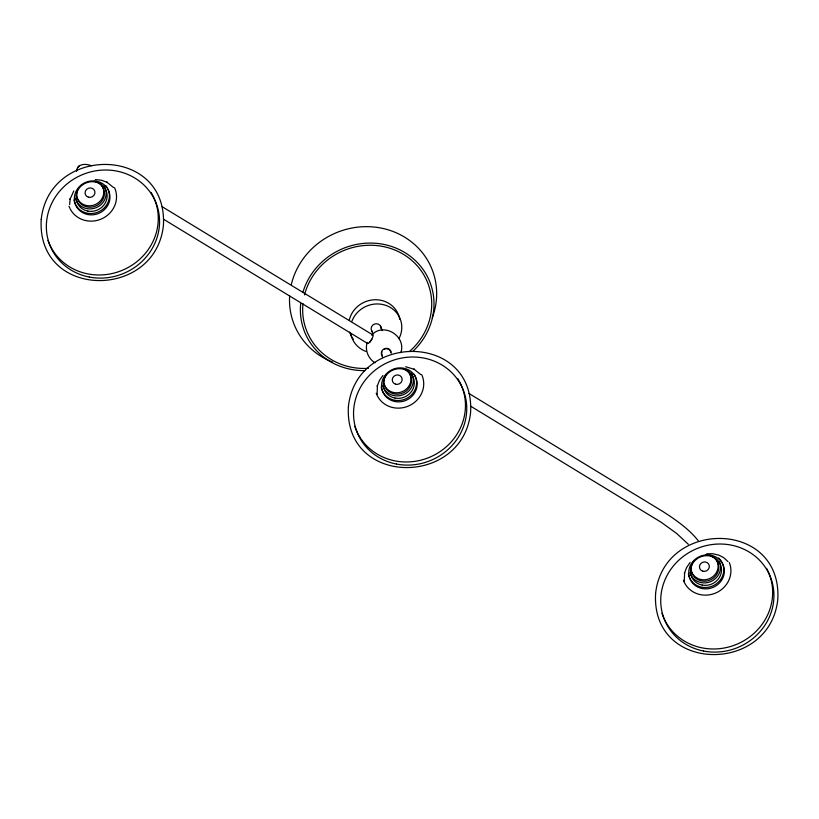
<?xml version="1.0" encoding="UTF-8"?>
<svg xmlns="http://www.w3.org/2000/svg" width="819" height="819" viewBox="0 0 819 819"><rect width="100%" height="100%" fill="white"/><g stroke="black" fill="none" stroke-linecap="round" stroke-linejoin="round"><path stroke-width="1.23" d="M69.625 204.474L70.229 198.607L70.035 199.293L73.792 190.909M76.546 171.294C76.689 163.81 85.975 163.206 91.216 165.786M367.147 342.465C364.783 350.092 368.222 358.671 375.01 362.817M400.798 352.682C406.552 336.65 384.705 322.379 372.328 334.306M162.162 206.695L372.758 334.899L372.993 336.527L371.58 339.721L369.41 342.618L367.69 343.509L163.698 219.328M369.738 342.199L371.867 339.138M382.923 375.46L379.371 380.569L377.221 386.292L377.416 385.616L377.098 394.4M690.11 562.458L686.568 567.567L684.418 573.29L684.602 572.614L684.285 581.398M77.549 167.67L79.187 165.888M372.932 335.125L371.765 335.227M706.582 553.798L712.868 553.726L718.898 555.159L723.658 557.626L727.999 561.599M95.352 179.576L101.556 180.262L107.32 182.402L106.736 182.074L113.616 187.602M405.671 366.728L414.506 369.41L413.923 369.072L420.802 374.6M469 393.489L662.141 511.056C675.235 519.43 688.441 528.45 698.228 540.694M470.464 406.07L661.066 522.184L676.658 533.466L688.329 544.287M367.69 343.509L367.424 342.741L367.956 343.489M380.569 326.228L382.391 330.651M371.631 330.712L372.993 334.029M382.719 357.606L381.767 355.292A5.006 4.689 -22.4 0 1 385.319 348.444A5.006 4.689 -22.4 0 1 391.175 353.204M719.266 561.609A15.694 14.691 -22.4 0 1 710.196 581.818A15.694 14.691 -22.4 0 1 690.028 572.829M766.574 568.366A57.115 53.501 -22.4 0 1 737.264 644.062A57.115 53.501 -22.4 0 1 661.977 613.288M716.267 559.5A13.892 13.022 -22.4 0 1 709.019 578.838A13.892 13.022 -22.4 0 1 690.786 569.277M710.482 555.804A13.892 13.022 -22.4 0 1 717.229 573.546A13.892 13.022 -22.4 0 1 697.921 579.668A13.892 13.022 -22.4 0 1 693.611 561.158M705.456 554.934A13.892 13.022 -22.4 0 1 707.176 555.016M718.621 557.995A17.967 16.83 -22.4 0 1 714.014 585.329A17.967 16.83 -22.4 0 1 688.39 573.904M729.33 562.612A24.601 23.034 -22.4 0 1 714.721 593.417A24.601 23.034 -22.4 0 1 683.415 580.231M421.754 374.723A24.601 23.034 -22.4 0 1 408.005 406.224A24.601 23.034 -22.4 0 1 376.218 393.233M414.148 374.252A17.967 16.83 -22.4 0 1 404.77 399.262A17.967 16.83 -22.4 0 1 381.193 386.896M411.199 372.983A15.694 14.691 -22.4 0 1 403.91 394.441A15.694 14.691 -22.4 0 1 382.842 385.821M403.296 368.796A13.892 13.022 -22.4 0 1 410.032 386.537A13.892 13.022 -22.4 0 1 390.735 392.67A13.892 13.022 -22.4 0 1 386.425 374.16M409.858 373.935A13.892 13.022 -22.4 0 1 401.822 391.84A13.892 13.022 -22.4 0 1 383.968 383.876M408.118 371.171A13.892 13.022 -22.4 0 1 409.08 372.491M457.678 378.47A57.115 53.501 -22.4 0 1 431.705 456.326A57.115 53.501 -22.4 0 1 354.781 426.289M382.166 355.159A4.586 4.29 -22.4 0 1 381.971 351.863M384.295 349.293A4.586 4.29 -22.4 0 1 385.421 348.894M386.609 348.781A4.586 4.29 -22.4 0 1 390.724 352.119M372.338 331.715A5.006 4.689 -22.4 0 1 374.559 324.037A5.006 4.689 -22.4 0 1 381.04 328.614M94.482 181.306A13.892 13.022 -22.4 0 1 103.726 197.471A13.892 13.022 -22.4 0 1 86.159 206.705A13.892 13.022 -22.4 0 1 77.651 190.162M151.075 192.414A57.115 53.501 -22.4 0 1 124.519 269.328A57.115 53.501 -22.4 0 1 47.952 240.346M101.894 185.493A13.892 13.022 -22.4 0 1 95.444 204.494A13.892 13.022 -22.4 0 1 76.771 196.867M99.785 182.975A13.892 13.022 -22.4 0 1 100.921 184.173M107.975 189.107A17.967 16.83 -22.4 0 1 96.519 212.633A17.967 16.83 -22.4 0 1 74.007 199.897M105.712 185.534A17.967 16.83 -22.4 0 1 106.961 187.254M104.003 185.985A15.694 14.691 -22.4 0 1 96.724 207.432A15.694 14.691 -22.4 0 1 75.645 198.822M114.558 187.725A24.601 23.034 -22.4 0 1 102.232 218.601A24.601 23.034 -22.4 0 1 70.178 208.886M69.758 208.016A24.601 23.034 -22.4 0 1 69.031 206.234M349.314 319.953A25.932 24.283 -22.4 0 1 375.266 299.744A25.932 24.283 -22.4 0 1 399.764 319.41M353.378 339.332A25.932 24.283 -22.4 0 1 349.672 332.125M304.525 294.912A65.121 60.995 -22.4 0 1 400.726 252.795A65.121 60.995 -22.4 0 1 409.705 351.279M368.427 368.335A65.121 60.995 -22.4 0 1 302.969 303.685M291.329 284.521A74.253 69.543 -22.4 0 1 383.855 228.665A74.253 69.543 -22.4 0 1 432.237 317.854M332.586 362.111A74.253 69.543 -22.4 0 1 289.65 295.802M351.955 321.15A25.932 24.283 -22.4 0 1 386.384 305.559A25.932 24.283 -22.4 0 1 398.955 338.656M365.817 351.382A25.932 24.283 -22.4 0 1 350.706 333.333M302.928 292.25A67.414 63.145 -22.4 0 1 401.904 250.89A67.414 63.145 -22.4 0 1 412.981 351.238M364.875 370.628A67.414 63.145 -22.4 0 1 300.696 303.573M41.216 219.482C36.527 299.447 155.385 300.297 163.401 225.512C168.09 145.547 49.232 144.707 41.216 219.482M348.413 406.49C343.714 486.455 462.581 487.295 470.587 412.51C475.286 332.545 356.419 331.705 348.413 406.49M655.599 593.488C650.91 673.453 769.768 674.293 777.784 599.518C782.473 519.553 663.615 518.703 655.599 593.488M702.231 588.544A17.967 16.83 -22.4 0 0 723.658 566.441A17.967 16.83 -22.4 0 0 693.724 560.646A17.967 16.83 -22.4 0 0 702.231 588.544M703.644 651.044A57.115 53.501 -22.4 0 0 771.744 580.773A57.115 53.501 -22.4 0 0 676.607 562.356A57.115 53.501 -22.4 0 0 703.644 651.044M702.221 585.083A15.694 14.691 -22.4 0 0 720.925 565.775A15.694 14.691 -22.4 0 0 694.799 560.718A15.694 14.691 -22.4 0 0 702.221 585.083M702.743 571.201A5.006 4.689 -22.4 0 0 709.264 565.581A5.006 4.689 -22.4 0 0 701.166 563.216A5.006 4.689 -22.4 0 0 702.743 571.201M395.045 401.545A17.967 16.83 -22.4 0 0 416.472 379.432A17.967 16.83 -22.4 0 0 386.537 373.638A17.967 16.83 -22.4 0 0 395.045 401.545M395.034 398.075A15.694 14.691 -22.4 0 0 413.738 378.777A15.694 14.691 -22.4 0 0 387.602 373.72A15.694 14.691 -22.4 0 0 395.034 398.075M396.457 464.045A57.115 53.501 -22.4 0 0 464.557 393.775A57.115 53.501 -22.4 0 0 369.41 375.358A57.115 53.501 -22.4 0 0 396.457 464.045M395.557 384.203A5.006 4.689 -22.4 0 0 402.078 378.583A5.006 4.689 -22.4 0 0 393.98 376.218A5.006 4.689 -22.4 0 0 395.557 384.203M88.37 197.195A5.006 4.689 -22.4 0 0 94.891 191.585A5.006 4.689 -22.4 0 0 86.783 189.22A5.006 4.689 -22.4 0 0 88.37 197.195M89.271 277.047A57.115 53.501 -22.4 0 0 157.371 206.777A57.115 53.501 -22.4 0 0 62.224 188.36A57.115 53.501 -22.4 0 0 89.271 277.047M87.858 214.547A17.967 16.83 -22.4 0 0 109.275 192.434A17.967 16.83 -22.4 0 0 79.351 186.64A17.967 16.83 -22.4 0 0 87.858 214.547M87.848 211.077A15.694 14.691 -22.4 0 0 106.552 191.779A15.694 14.691 -22.4 0 0 80.416 186.722A15.694 14.691 -22.4 0 0 87.848 211.077"/></g></svg>
